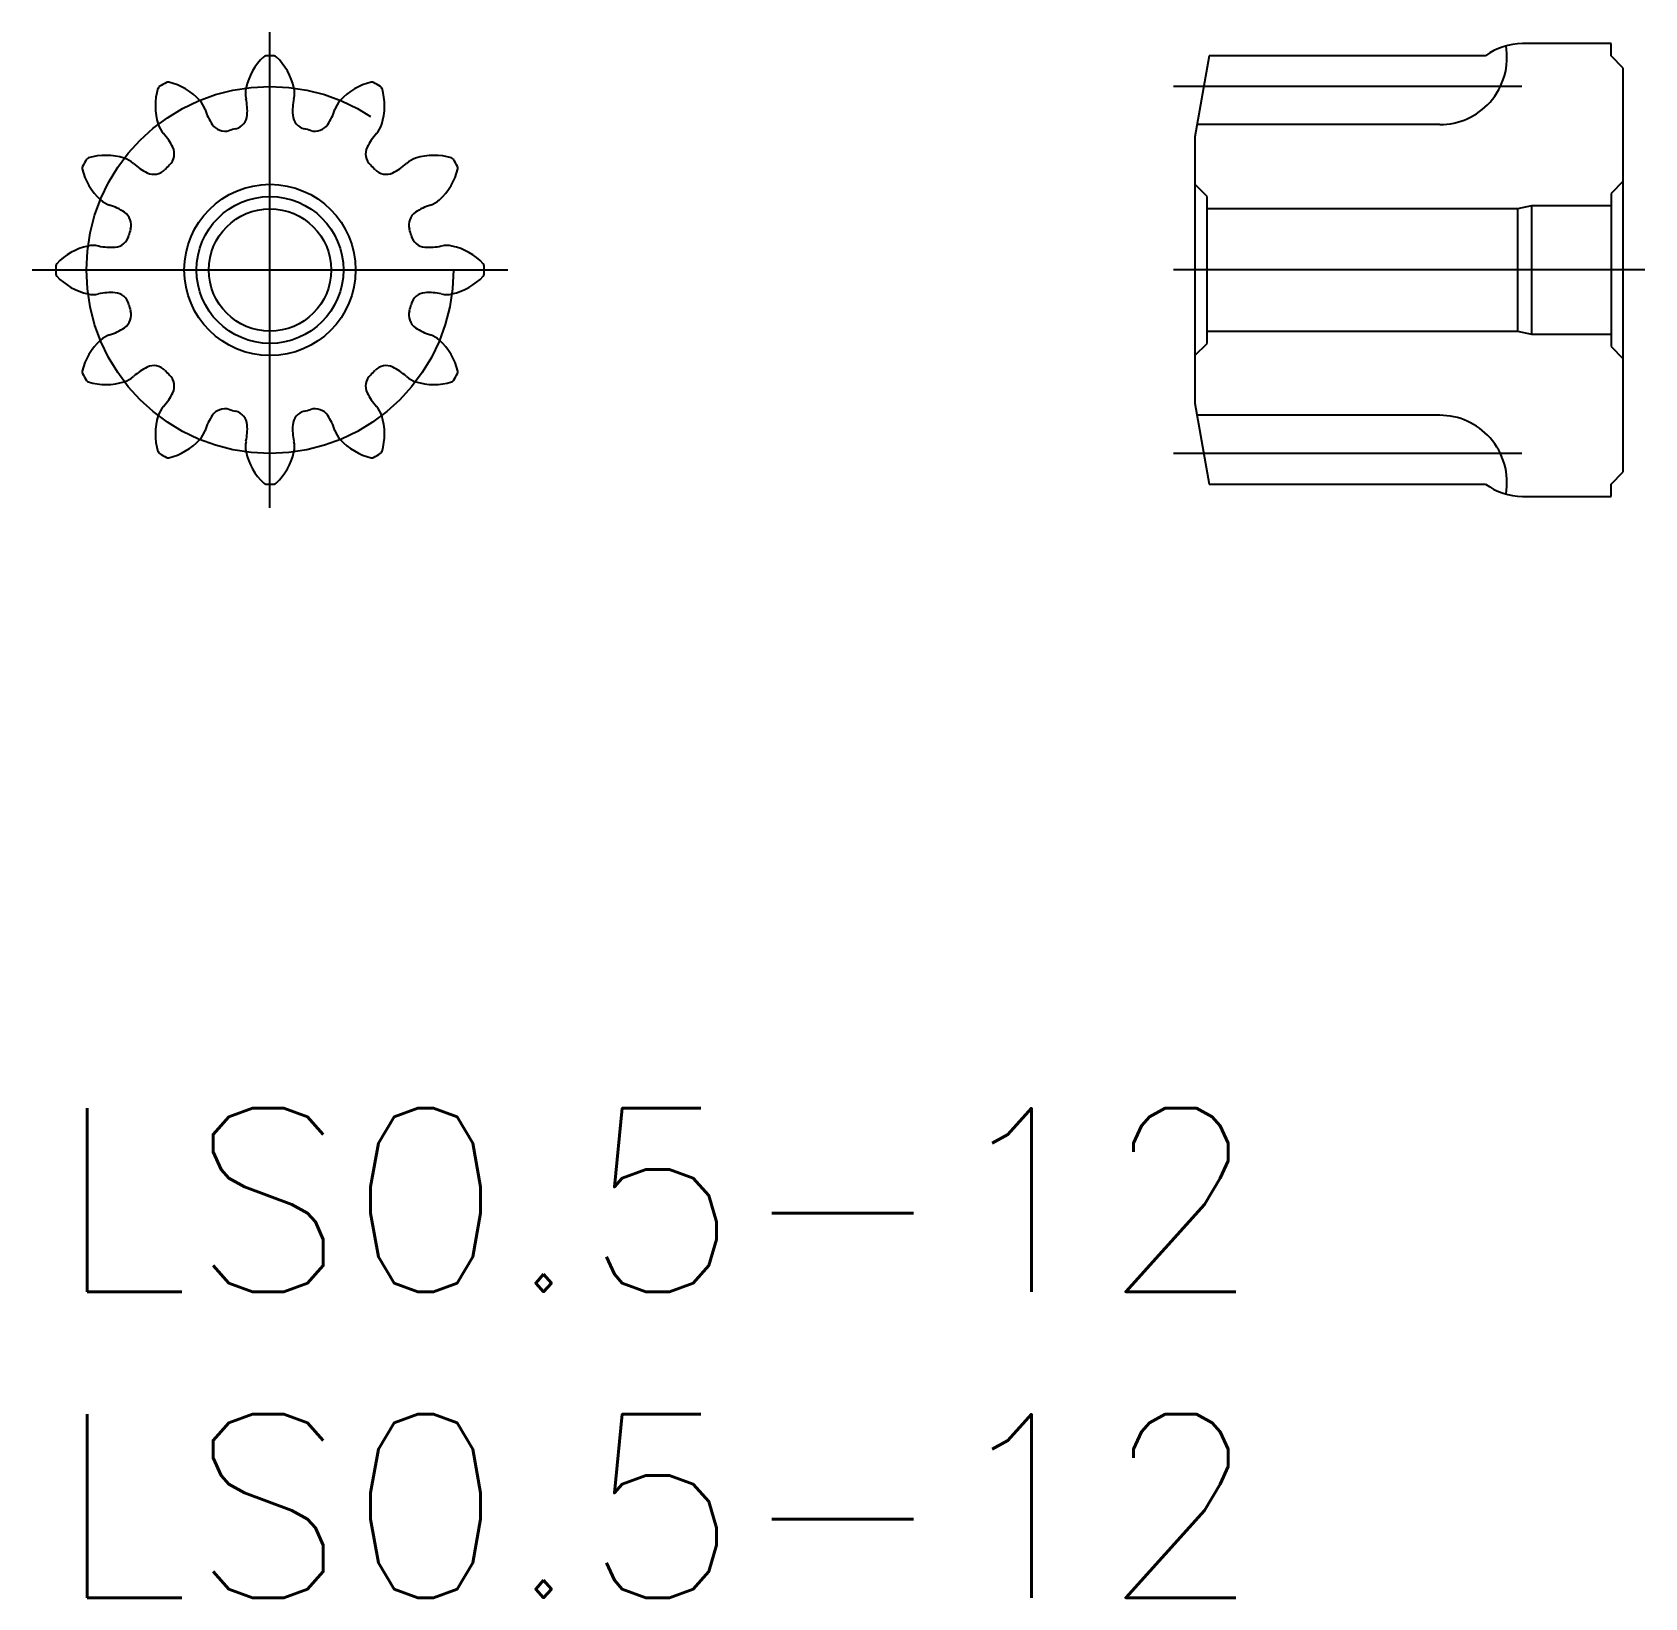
# Model space of a CAD drawing. Extents: x -0.4 to 26, y -8 to 17.6.
import ezdxf

# ---------------------------------------------------------------- set-up
doc = ezdxf.new("R2010")
doc.units = 0
doc.header["$LTSCALE"] = 0.5
doc.linetypes.add('CENTER', pattern=[50.8, 31.75, -6.35, 6.35, -6.35])
for name, color, linetype in [('MSM_CENTER', 1, 'CENTER'), ('MSM_CONTINUOUS', 7, 'CONTINUOUS'), ('MSM_PART_NUMBER', 7, 'CONTINUOUS')]:
    doc.layers.add(name, color=color, linetype=linetype)
doc.styles.get("Standard").update_dxf_attribs({"font": 'txt.shx', "height": 1, "bigfont": 'bigfont.shx'})

# ---------------------------------------------------------------- blocks, each defined once
blk = doc.blocks.new('*U16')
at = {"layer": 'MSM_PART_NUMBER'}
blk.add_text('LS0.5-12', height=3, dxfattribs=at).set_placement((0, -3))
blk = doc.blocks.new('*U17')
at = {"layer": 'MSM_PART_NUMBER'}
blk.add_text('LS0.5-12', height=3, dxfattribs=at).set_placement((0, -8))

msp = doc.modelspace()

# ---------------------------------------------------------------- linework, layer by layer
at = {"layer": 'MSM_CENTER'}
for p, q in [((3.5, 9.815), (3.5, 17.585)), ((23.959, 16.7), (18.267, 16.7)), ((-0.385, 13.7), (7.385, 13.7)), ((25.967, 13.7), (18.267, 13.7)), ((23.959, 10.7), (18.267, 10.7))]:
    msp.add_line(p, q, dxfattribs=at)
msp.add_circle((3.5, 13.7), 3, dxfattribs=at)
at = {"layer": 'MSM_CONTINUOUS'}
for p, q in [((25.417, 17.4), (23.967, 17.4)), ((25.417, 17.2), (25.417, 17.4)), ((18.851, 17.2), (18.617, 15.875)), ((23.367, 17.2), (18.851, 17.2)), ((25.617, 17), (25.417, 17.2)), ((25.617, 10.4), (25.617, 17)), ((22.617, 16.075), (18.653, 16.075)), ((18.617, 15.875), (18.617, 11.525)), ((18.817, 14.9), (18.617, 15.1)), ((25.617, 15.15), (25.417, 14.95)), ((18.817, 12.5), (18.817, 14.9)), ((25.417, 14.95), (25.417, 12.45)), ((23.887, 14.7), (18.817, 14.7)), ((24.117, 14.75), (23.887, 14.7)), ((23.887, 14.7), (23.887, 12.7)), ((24.117, 14.75), (24.117, 12.65)), ((25.417, 14.75), (24.117, 14.75)), ((18.817, 12.7), (23.887, 12.7)), ((23.887, 12.7), (24.117, 12.65)), ((24.117, 12.65), (25.417, 12.65)), ((18.617, 12.3), (18.817, 12.5)), ((25.417, 12.45), (25.617, 12.25)), ((18.617, 11.525), (18.851, 10.2)), ((22.617, 11.325), (18.653, 11.325)), ((25.417, 10.2), (25.617, 10.4)), ((18.851, 10.2), (23.367, 10.2)), ((25.417, 10), (25.417, 10.2)), ((23.967, 10), (25.417, 10))]:
    msp.add_line(p, q, dxfattribs=at)
for radius in [1.4, 1.2, 1]:
    msp.add_circle((3.5, 13.7), radius, dxfattribs=at)
for centre, radius, start, end in [((23.967, 16.4), 1, 90, 126.8699), ((4.085, 16.458), 1, 133.2934, 167.5), ((3.433, 17.149), 0.05, 91.1083, 133.2934), ((3.5, 13.7), 3.5, 88.8917, 91.1083), ((3.567, 17.149), 0.05, 46.7066, 88.8917), ((2.915, 16.458), 1, 12.5, 46.7066), ((22.609, 17.176), 1.107, 318.5772, 9.7422), ((2.627, 16.381), 1, 163.2934, 197.5), ((1.718, 16.654), 0.05, 121.1083, 163.2934), ((3.5, 13.7), 3.5, 118.8917, 121.1083), ((1.833, 16.721), 0.05, 76.7066, 118.8917), ((1.615, 15.796), 1, 42.5, 76.7066), ((3.5, 16.588), 0.401, 167.5, 192.5352), ((3.5, 16.588), 0.401, 347.4648, 12.5), ((5.385, 15.796), 1, 103.2934, 137.5), ((5.167, 16.721), 0.05, 61.1083, 103.2934), ((3.5, 13.7), 3.5, 58.8917, 61.1083), ((5.282, 16.654), 0.05, 16.7066, 58.8917), ((4.373, 16.381), 1, 342.5, 16.7066), ((2.056, 16.201), 0.401, 17.4648, 42.5), ((2.207, 16.3), 0.923, 355.7629, 12.5352), ((4.793, 16.3), 0.923, 167.4648, 184.2371), ((4.944, 16.201), 0.401, 137.5, 162.5352), ((22.617, 17.175), 1.1, 269.9979, 318.3449), ((2.056, 16.201), 0.401, 197.5, 222.5352), ((3.319, 16.598), 0.923, 197.4648, 214.2371), ((2.763, 16.219), 0.25, 214.2371, 286.3076), ((2.879, 16.25), 0.25, 283.6924, 355.7629), ((4.121, 16.25), 0.25, 184.2371, 256.3076), ((4.237, 16.219), 0.25, 253.6924, 325.7629), ((3.681, 16.598), 0.923, 325.7629, 342.5352), ((4.944, 16.201), 0.401, 317.4648, 342.5), ((1.081, 15.305), 0.923, 25.7629, 42.5352), ((3.5, 13.7), 2.375, 103.6924, 106.3076), ((3.5, 13.7), 2.375, 73.6924, 76.3076), ((5.919, 15.305), 0.923, 137.4648, 154.2371), ((0.819, 14.573), 1, 72.5, 106.7066), ((1.687, 15.598), 0.25, 313.6924, 25.7629), ((5.313, 15.598), 0.25, 154.2371, 226.3076), ((6.181, 14.573), 1, 73.2934, 107.5), ((0.479, 15.367), 0.05, 151.1083, 193.2934), ((1.404, 15.585), 1, 193.2934, 227.5), ((3.5, 13.7), 3.5, 148.8917, 151.1083), ((0.546, 15.482), 0.05, 106.7066, 148.8917), ((0.999, 15.144), 0.401, 47.4648, 72.5), ((1.895, 16.119), 0.923, 227.4648, 244.2371), ((1.602, 15.513), 0.25, 244.2371, 316.3076), ((3.5, 13.7), 2.375, 133.6924, 136.3076), ((3.5, 13.7), 2.375, 43.6924, 46.3076), ((5.398, 15.513), 0.25, 223.6924, 295.7629), ((5.105, 16.119), 0.923, 295.7629, 312.5352), ((6.001, 15.144), 0.401, 107.5, 132.5352), ((5.596, 15.585), 1, 312.5, 346.7066), ((6.454, 15.482), 0.05, 31.1083, 73.2934), ((3.5, 13.7), 3.5, 28.8917, 31.1083), ((6.521, 15.367), 0.05, 346.7066, 28.8917), ((0.999, 15.144), 0.401, 227.5, 252.5352), ((0.602, 13.881), 0.923, 55.7629, 72.5352), ((6.398, 13.881), 0.923, 107.4648, 124.2371), ((6.001, 15.144), 0.401, 287.4648, 312.5), ((0.981, 14.437), 0.25, 343.6924, 55.7629), ((6.019, 14.437), 0.25, 124.2371, 196.3076), ((0.95, 14.321), 0.25, 274.2371, 346.3076), ((3.5, 13.7), 2.375, 163.6924, 166.3076), ((3.5, 13.7), 2.375, 13.6924, 16.3076), ((6.05, 14.321), 0.25, 193.6924, 265.7629), ((0.742, 13.115), 1, 102.5, 136.7066), ((0.612, 13.7), 0.401, 77.4648, 102.5), ((0.9, 14.993), 0.923, 257.4648, 274.2371), ((6.1, 14.993), 0.923, 265.7629, 282.5352), ((6.388, 13.7), 0.401, 77.5, 102.5352), ((6.258, 13.115), 1, 43.2934, 77.5), ((3.5, 13.7), 3.5, 178.8917, 181.1083), ((0.051, 13.767), 0.05, 136.7066, 178.8917), ((6.949, 13.767), 0.05, 1.1083, 43.2934), ((3.5, 13.7), 3.5, 358.8917, 1.1083), ((0.051, 13.633), 0.05, 181.1083, 223.2934), ((0.742, 14.285), 1, 223.2934, 257.5), ((6.258, 14.285), 1, 282.5, 316.7066), ((6.949, 13.633), 0.05, 316.7066, 358.8917), ((0.612, 13.7), 0.401, 257.5, 282.5352), ((0.9, 12.407), 0.923, 85.7629, 102.5352), ((0.95, 13.079), 0.25, 13.6924, 85.7629), ((6.05, 13.079), 0.25, 94.2371, 166.3076), ((6.1, 12.407), 0.923, 77.4648, 94.2371), ((6.388, 13.7), 0.401, 257.4648, 282.5), ((0.981, 12.963), 0.25, 304.2371, 16.3076), ((3.5, 13.7), 2.375, 193.6924, 196.3076), ((6.019, 12.963), 0.25, 163.6924, 235.7629), ((3.5, 13.7), 2.375, 343.6924, 346.3076), ((0.602, 13.519), 0.923, 287.4648, 304.2371), ((6.398, 13.519), 0.923, 235.7629, 252.5352), ((1.404, 11.815), 1, 132.5, 166.7066), ((0.999, 12.256), 0.401, 107.4648, 132.5), ((6.001, 12.256), 0.401, 47.5, 72.5352), ((5.596, 11.815), 1, 13.2934, 47.5), ((1.602, 11.887), 0.25, 43.6924, 115.7629), ((5.398, 11.887), 0.25, 64.2371, 136.3076), ((0.479, 12.033), 0.05, 166.7066, 208.8917), ((3.5, 13.7), 3.5, 208.8917, 211.1083), ((0.546, 11.918), 0.05, 211.1083, 253.2934), ((0.819, 12.827), 1, 253.2934, 287.5), ((0.999, 12.256), 0.401, 287.5, 312.5352), ((1.895, 11.281), 0.923, 115.7629, 132.5352), ((3.5, 13.7), 2.375, 223.6924, 226.3076), ((1.687, 11.802), 0.25, 334.2371, 46.3076), ((5.313, 11.802), 0.25, 133.6924, 205.7629), ((3.5, 13.7), 2.375, 313.6924, 316.3076), ((5.105, 11.281), 0.923, 47.4648, 64.2371), ((6.001, 12.256), 0.401, 227.4648, 252.5), ((6.181, 12.827), 1, 252.5, 286.7066), ((6.454, 11.918), 0.05, 286.7066, 328.8917), ((3.5, 13.7), 3.5, 328.8917, 331.1083), ((6.521, 12.033), 0.05, 331.1083, 13.2934), ((1.081, 12.095), 0.923, 317.4648, 334.2371), ((5.919, 12.095), 0.923, 205.7629, 222.5352), ((2.056, 11.199), 0.401, 137.4648, 162.5), ((2.763, 11.181), 0.25, 73.6924, 145.7629), ((3.5, 13.7), 2.375, 253.6924, 256.3076), ((2.879, 11.15), 0.25, 4.2371, 76.3076), ((4.121, 11.15), 0.25, 103.6924, 175.7629), ((3.5, 13.7), 2.375, 283.6924, 286.3076), ((4.237, 11.181), 0.25, 34.2371, 106.3076), ((4.944, 11.199), 0.401, 17.5, 42.5352), ((2.627, 11.019), 1, 162.5, 196.7066), ((2.056, 11.199), 0.401, 317.5, 342.5352), ((3.319, 10.802), 0.923, 145.7629, 162.5352), ((2.207, 11.1), 0.923, 347.4648, 4.2371), ((4.793, 11.1), 0.923, 175.7629, 192.5352), ((3.681, 10.802), 0.923, 17.4648, 34.2371), ((4.944, 11.199), 0.401, 197.4648, 222.5), ((4.373, 11.019), 1, 343.2934, 17.5), ((22.617, 10.225), 1.1, 41.6551, 90.0021), ((1.615, 11.604), 1, 283.2934, 317.5), ((3.5, 10.812), 0.401, 167.4648, 192.5), ((3.5, 10.812), 0.401, 347.5, 12.5352), ((5.385, 11.604), 1, 222.5, 256.7066), ((22.609, 10.224), 1.107, 350.2578, 41.4228), ((1.718, 10.746), 0.05, 196.7066, 238.8917), ((3.5, 13.7), 3.5, 238.8917, 241.1083), ((1.833, 10.679), 0.05, 241.1083, 283.2934), ((4.085, 10.942), 1, 192.5, 226.7066), ((2.915, 10.942), 1, 313.2934, 347.5), ((5.167, 10.679), 0.05, 256.7066, 298.8917), ((3.5, 13.7), 3.5, 298.8917, 301.1083), ((5.282, 10.746), 0.05, 301.1083, 343.2934), ((3.433, 10.251), 0.05, 226.7066, 268.8917), ((3.5, 13.7), 3.5, 268.8917, 271.1083), ((3.567, 10.251), 0.05, 271.1083, 313.2934), ((23.967, 11), 1, 233.1301, 270)]:
    msp.add_arc(centre, radius, start, end, dxfattribs=at)

# ---------------------------------------------------------------- block references
for name in ['*U16', '*U17']:
    msp.add_blockref(name, (0, 0), dxfattribs=at)

doc.saveas('drawing.dxf')
